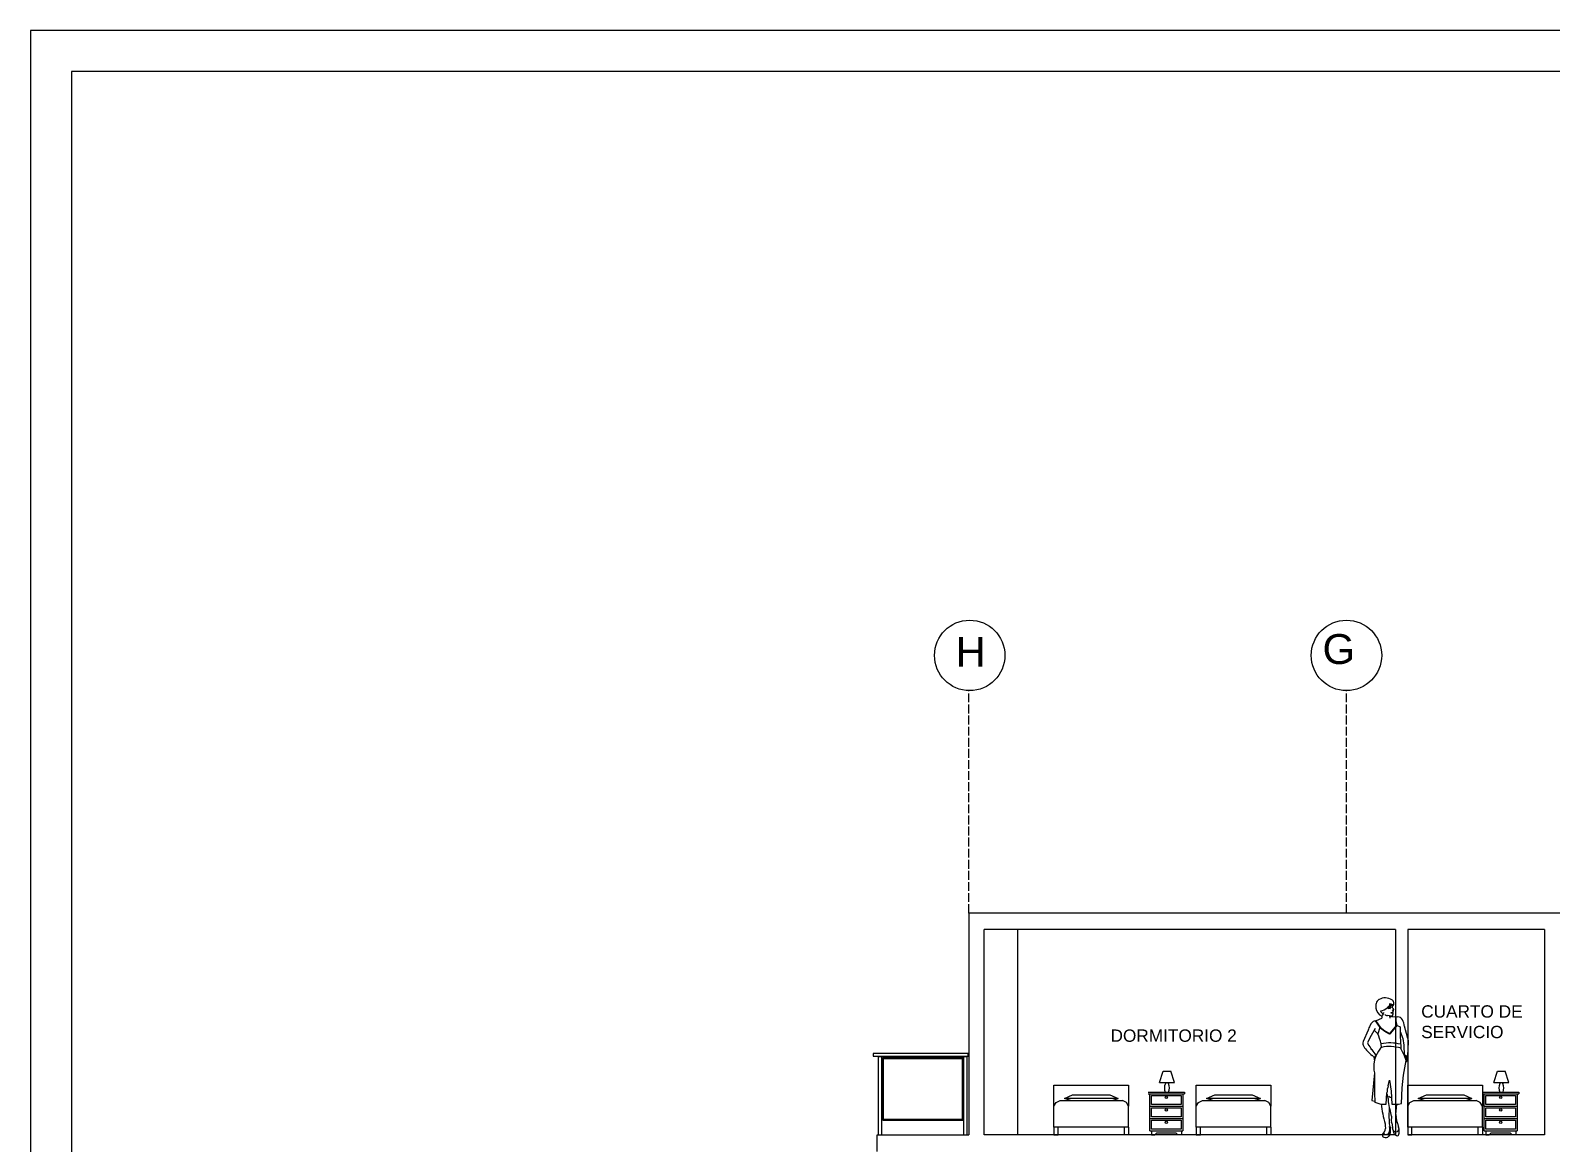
# Model space of a CAD drawing. Header units: metres. Extents: x -2 to 3328848, y -2 to 2725060.
# Drawn here: x 1663573.2 to 1663758.2, y 1363647.2 to 1363782.5 of the extents above; entities that cross this region are included whole.
import ezdxf
from ezdxf.enums import TextEntityAlignment as Align

# ---------------------------------------------------------------- set-up
doc = ezdxf.new("R2010")
doc.units = ezdxf.units.M
for name, pattern in [('0', [0]), ('ACAD_ISO02W100', [15, 12, -3]), ('DOT', [0.25, 0, -0.25])]:
    doc.linetypes.add(name, pattern=pattern)
doc.layers.get('0').update_dxf_attribs({"color": 253, "lineweight": 0})
doc.layers.add('CAJETIN', color=7, linetype='Continuous', lineweight=0, true_color=0x000000)
for name, color, linetype, lineweight in [('CORTE123', 253, 'Continuous', 0), ('EFEC', 253, 'Continuous', 0), ('L.COLUMNA', 253, 'Continuous', 0), ('letra', 253, 'DOT', 0), ('muebles', 253, 'Continuous', 0), ('ventanas', 253, 'Continuous', 30)]:
    doc.layers.add(name, color=color, linetype=linetype, lineweight=lineweight)
doc.styles.get("Standard").update_dxf_attribs({"font": 'arial.ttf'})

# ---------------------------------------------------------------- blocks, each defined once
blk = doc.blocks.new('12FBED02')
at = {"color": 0, "linetype": 'ByBlock'}
for p, q in [((0, 26), (39, 26)), ((0, 15), (0, 26)), ((39, 26), (39, 15)), ((0, 15), (1.08, 17)), ((1.08, 17), (3.25, 18)), ((3.25, 18), (35.75, 18)), ((5.42, 19), (9.75, 21)), ((33.59, 19), (5.42, 19)), ((8.67, 18), (5.42, 19)), ((9.75, 21), (29.25, 21)), ((29.25, 21), (33.59, 19)), ((30.33, 18), (33.59, 19)), ((37.92, 17), (35.75, 18)), ((39, 15), (37.92, 17)), ((0, 4), (0, 15)), ((39, 4), (39, 15)), ((0, 4), (0, 0)), ((39, 4), (0, 4)), ((0, 0), (2.17, 0)), ((2.17, 0), (2.17, 4)), ((36.84, 0), (36.84, 4)), ((39, 0), (36.84, 0)), ((39, 4), (39, 0))]:
    blk.add_line(p, q, dxfattribs=at)
blk = doc.blocks.new('PE-10')
for p, q in [((-0.046, 1.478), (-0.033, 1.492)), ((-0.033, 1.492), (-0.026, 1.498)), ((-0.032, 1.504), (-0.032, 1.514)), ((-0.031, 1.5), (-0.032, 1.504)), ((-0.026, 1.498), (-0.031, 1.5)), ((0.073, 1.479), (0.02, 1.485)), ((0.049, 1.63), (0.045, 1.599)), ((0.047, 1.482), (0.049, 1.455)), ((0.048, 1.6), (0.049, 1.63)), ((0.053, 1.569), (0.052, 1.584)), ((0.055, 1.584), (0.053, 1.569)), ((0.061, 1.517), (0.072, 1.524)), ((0.061, 1.517), (0.069, 1.517)), ((0.065, 1.604), (0.063, 1.633)), ((0.063, 1.633), (0.063, 1.604)), ((0.069, 1.517), (0.077, 1.518)), ((0.072, 1.524), (0.082, 1.528)), ((0.078, 1.605), (0.077, 1.588)), ((0.077, 1.592), (0.086, 1.59)), ((0.096, 1.565), (0.077, 1.588)), ((0.085, 1.622), (0.08, 1.604)), ((0.082, 1.604), (0.085, 1.622)), ((0.083, 1.517), (0.085, 1.518)), ((0.087, 1.529), (0.085, 1.518)), ((0.087, 1.51), (0.087, 1.504)), ((0.087, 1.504), (0.088, 1.497)), ((0.09, 1.545), (0.091, 1.55)), ((-0.213, 1.307), (-0.273, 1.17)), ((-0.177, 1.387), (-0.192, 1.36)), ((-0.127, 1.328), (-0.191, 1.212)), ((-0.126, 1.422), (-0.141, 1.417)), ((-0.14, 1.307), (-0.097, 1.264)), ((-0.126, 1.422), (-0.122, 1.425)), ((-0.126, 1.422), (-0.073, 1.339)), ((-0.122, 1.425), (-0.069, 1.342)), ((-0.121, 1.422), (-0.111, 1.424)), ((-0.111, 1.424), (-0.046, 1.452)), ((-0.073, 1.339), (-0.097, 1.264)), ((-0.073, 1.339), (-0.012, 1.296)), ((-0.069, 1.342), (-0.01, 1.301)), ((-0.046, 1.478), (-0.046, 1.452)), ((-0.012, 1.296), (0.04, 1.266)), ((-0.01, 1.301), (0.042, 1.27)), ((0.048, 1.477), (0.072, 1.473)), ((0.059, 1.275), (0.135, 1.368)), ((0.063, 1.272), (0.14, 1.366)), ((0.072, 1.473), (0.148, 1.47)), ((0.124, 1.418), (0.122, 1.471)), ((0.135, 1.368), (0.124, 1.418)), ((0.129, 1.419), (0.127, 1.471)), ((0.14, 1.366), (0.129, 1.419)), ((0.14, 1.366), (0.177, 1.348)), ((0.237, 1.314), (0.261, 1.226)), ((-0.191, 1.212), (-0.215, 1.17)), ((-0.051, 1.097), (-0.056, 1.142)), ((0.177, 1.289), (0.209, 1.206)), ((0.209, 1.206), (0.222, 1.123)), ((0.222, 1.123), (0.227, 1.004)), ((0.261, 1.226), (0.266, 1.213)), ((0.209, 1.036), (0.186, 1.085)), ((0.231, 0.995), (0.209, 1.036)), ((0.216, 0.758), (0.248, 0.938)), ((0.248, 0.938), (0.231, 0.995)), ((-0.136, 0.787), (-0.168, 0.452)), ((-0.136, 0.787), (-0.136, 0.62)), ((0.201, 0.607), (0.216, 0.758)), ((-0.136, 0.62), (-0.136, 0.586)), ((0.047, 0.7), (0.066, 0.565)), ((0.066, 0.565), (0.073, 0.407)), ((0.191, 0.414), (0.201, 0.607)), ((-0.168, 0.452), (-0.131, 0.444)), ((-0.13, 0.429), (-0.097, 0.418)), ((0.006, 0.405), (0.015, 0.544)), ((0.014, 0.532), (0.029, 0.473)), ((0.029, 0.473), (0.032, 0.437)), ((0.073, 0.407), (0.098, 0.406)), ((0.098, 0.406), (0.157, 0.407)), ((0.124, 0.281), (0.135, 0.407)), ((0.157, 0.407), (0.191, 0.414)), ((0.071, 0.242), (0.068, 0.218)), ((0.07, 0.26), (0.071, 0.242)), ((-0.037, 0.036), (-0.037, 0.015)), ((-0.008, 0.168), (-0.008, 0.144)), ((-0.008, 0.144), (-0.002, 0.111)), ((0.026, 0.007), (0.044, 0.016)), ((0.044, 0.167), (0.049, 0.133)), ((0.044, 0.016), (0.045, 0.048)), ((0.052, 0.029), (0.044, 0.021)), ((0.045, 0.048), (0.056, 0.074)), ((0.049, 0.133), (0.057, 0.113)), ((0.056, 0.074), (0.052, 0.029))]:
    blk.add_line(p, q)
for centre, radius, start, end in [((-0.045, 1.618), 0.0731, 117.6408, 169.0521), ((-0.006, 1.543), 0.157, 58.5116, 117.6408), ((0.05, 1.634), 0.0508, 322.3779, 58.5116), ((0.08, 1.594), 0.2, 169.0521, 184.9196), ((-0.003, 1.587), 0.117, 185.2573, 248.5867), ((-0.074, 1.679), 0.137, 273.8558, 315.0455), ((-0.029, 1.549), 0.036, 189.9282, 268.6777), ((-0.03, 1.52), 0.00659, 268.6777, 14.4466), ((0.027, 1.541), 0.0561, 226.0993, 263.0936), ((0.062, 1.538), 0.0546, 87.3799, 139.3681), ((0.075, 1.531), 0.0739, 113.625, 135.0455), ((0.062, 1.538), 0.0474, 87.3799, 139.3681), ((0.04, 1.526), 0.0444, 72.8213, 108.0508), ((0.075, 1.531), 0.0739, 99.3937, 111.0784), ((0.075, 1.531), 0.0739, 85.6198, 97.4573), ((0.074, 1.493), 0.0144, 263.6309, 14.7536), ((0.079, 1.493), 0.0249, 80.7394, 94.6826), ((0.094, 1.523), 0.0276, 94.813, 124.66), ((0.075, 1.531), 0.0739, 77.8885, 84.0746), ((0.086, 1.52), 0.00908, 79.9015, 113.3543), ((0.084, 1.515), 0.00532, 253.8265, 299.5837), ((0.087, 1.515), 0.00318, 13.7186, 113.1839), ((0.088, 1.532), 0.00373, 259.9015, 351.7352), ((0.084, 1.515), 0.00556, 299.5837, 13.7186), ((0.096, 1.542), 0.00665, 153.4251, 210.9002), ((0.081, 1.533), 0.0101, 351.7352, 30.9002), ((0.091, 1.558), 0.00793, 274.813, 351.5979), ((0.09, 1.558), 0.00892, 351.5979, 46.7853), ((0.013, 1.248), 0.233, 151.4233, 165.3444), ((-0.121, 1.357), 0.0632, 108.6471, 151.3733), ((0.145, 1.403), 0.0674, 27.4487, 87.7883), ((3.774, 1.344), 3.598, 179.9363, 184.1184), ((0.016, 1.336), 0.212, 4.5594, 27.4487), ((0.363, 1.363), 0.135, 184.5594, 201.4476), ((-0.217, 1.145), 0.0615, 156.1697, 215.5506), ((-0.189, 1.155), 0.0304, 149.964, 219.3134), ((-0.488, 0.91), 0.356, 26.6011, 39.3134), ((-0.753, 0.975), 0.717, 13.4873, 23.7696), ((0.051, 0.603), 0.549, 76.0966, 101.187), ((0.049, 1.281), 0.0173, 239.4386, 329.7542), ((0.049, 1.281), 0.0123, 239.4386, 331.3849), ((0.12, 1.152), 0.159, 356.062, 22.7221), ((-17.979, 2.384), 18.299, 355.5848, 356.1071), ((0.225, 1.461), 0.605, 215.5506, 229.9087), ((-0.015, 1.147), 0.172, 206.6011, 235.2749), ((-0.253, 0.893), 0.139, 35.0506, 49.9087), ((0.191, 0.863), 0.336, 145.6627, 193.028), ((-0.088, 0.958), 0.0537, 117.7833, 204.6364), ((-0.088, 0.958), 0.0472, 129.3904, 193.0293), ((0.052, 0.979), 0.157, 131.222, 152.0982), ((0.047, 0.648), 0.46, 72.311, 102.291), ((0.225, 0.959), 0.0441, 297.0508, 87.5781), ((0.225, 0.959), 0.0374, 305.3485, 81.1942), ((0.225, 0.959), 0.0285, 320.829, 71.6689), ((1.83, 0.586), 1.967, 180, 184.5845), ((0.419, 0.519), 0.405, 163.8566, 176.389), ((-0.683, 0.838), 0.743, 343.8566, 349.2926), ((-0.002, 0.732), 0.327, 253.2129, 271.517), ((1.909, 0.671), 1.982, 187.6067, 194.7089), ((0.462, 0.475), 0.432, 185.0832, 197.9258), ((0.061, 0.515), 0.0246, 196.6678, 288.6567), ((1.247, 0.268), 1.207, 175.2518, 184.7769), ((-0.426, 0.188), 0.502, 8.2923, 17.9258), ((0.123, 0.209), 0.0563, 171.0788, 202.964), ((-0.001, 0.156), 0.0789, 6.919, 22.964), ((0.162, 0.272), 0.0388, 167.249, 202.0913), ((0.054, 0.228), 0.0778, 353.481, 22.0913), ((0.177, 0.214), 0.0467, 173.481, 215.7806), ((0.1, 0.159), 0.0481, 8.7459, 35.7806), ((-0.152, 0.134), 0.151, 319.345, 351.3026), ((0, 0.054), 0.054, 226.4502, 298.6221), ((0.002, 0.065), 0.0291, 204.192, 302.621), ((-0.262, 0.519), 0.555, 300.3135, 303.06), ((-0.079, 0.107), 0.13, 336.1467, 11.5645), ((0.01, 0.095), 0.0501, 334.8524, 21.4272), ((0.544, 0.223), 0.47, 186.919, 192.4142), ((-0.014, 0.1), 0.101, 0.0014, 12.4142), ((0.125, 0.109), 0.039, 194.1847, 356.6016), ((0.175, 0.1), 0.0879, 180.0014, 230.239), ((0.145, 0.064), 0.0411, 230.239, 272.9155), ((0.146, 0.035), 0.0118, 272.9155, 339.1006), ((0.341, 0.196), 0.196, 188.7459, 200.3428), ((0.028, 0.08), 0.138, 339.1006, 20.3428)]:
    blk.add_arc(centre, radius, start, end)
blk = doc.blocks.new('*U96')
for points in [[(-594, 0), (0, 0), (0, 420), (-594, 420)], [(-589, 5), (-5, 5), (-5, 415), (-589, 415)]]:
    blk.add_lwpolyline(points, close=True)
at = {"lineweight": 30, "flags": 104}
blk.add_attdef('NOMBRE_PROYECTO', text='', height=5, dxfattribs=at).set_placement((-165, 63.27), align=Align.TOP_LEFT)
for tag, p in [('PROMOTOR', (-133.74, 41.5)), ('SITUACION', (-133.74, 34.5)), ('AUTOR', (-133.74, 27.5)), ('1/X', (-133.74, 20.5)), ('XX/XX/XXXX', (-80.02, 20.5)), ('V.X', (-25.12, 20.5)), ('NOMBRE_PLANO', (-133.74, 13.5)), ('X', (-25.12, 13.48))]:
    blk.add_attdef(tag, text='', height=3.5).set_placement(p, align=Align.MIDDLE_LEFT)

msp = doc.modelspace()

# ---------------------------------------------------------------- linework, layer by layer
for p, q in [((1663739.321, 1363673.098), (1663739.321, 1363648.098)), ((1663740.821, 1363673.098), (1663740.821, 1363648.098)), ((1663757.458, 1363673.098), (1663757.458, 1363648.098)), ((1663687.215, 1363657.617), (1663676.389, 1363657.617)), ((1663676.389, 1363648.098), (1663676.389, 1363657.617)), ((1663676.798, 1363648.098), (1663676.798, 1363657.617)), ((1663686.806, 1363648.098), (1663686.806, 1363657.617)), ((1663687.215, 1363648.098), (1663687.215, 1363657.617)), ((1663676.26, 1363646.098), (1663676.26, 1363648.098)), ((1663676.26, 1363648.098), (1663687.383, 1363648.098)), ((1663687.005, 1363648.098), (1663687.383, 1363648.098))]:
    msp.add_line(p, q)
msp.add_lwpolyline([(1663687.302, 1363658.015), (1663675.754, 1363658.015), (1663675.754, 1363657.671), (1663687.302, 1363657.671)], close=True)
at = {"ltscale": 0.2}
for centre in [(1663687.507, 1363706.462), (1663733.363, 1363706.462)]:
    msp.add_circle(centre, 4.285, dxfattribs=at)
at = {"layer": 'CAJETIN', "linetype": 'Continuous'}
for points in [[(1664167.183, 1363782.529), (1663573.183, 1363782.529), (1663573.183, 1363362.529), (1664167.183, 1363362.529)], [(1664162.183, 1363777.529), (1663578.183, 1363777.529), (1663578.183, 1363367.529), (1664162.183, 1363367.529)]]:
    msp.add_lwpolyline(points, close=True, dxfattribs=at)
at = {"layer": 'CORTE123', "ltscale": 0.004}
msp.add_line((1663687.383, 1363675.098), (1663687.383, 1363648.098), dxfattribs=at)
at = {"layer": 'CORTE123', "linetype": '0', "ltscale": 0.004}
for p, q in [((1664011.319, 1363675.098), (1663687.383, 1363675.098)), ((1663689.26, 1363648.098), (1663689.26, 1363673.098)), ((1663739.321, 1363673.098), (1663689.26, 1363673.098)), ((1663693.383, 1363648.098), (1663693.383, 1363673.098)), ((1663757.458, 1363673.098), (1663740.821, 1363673.098)), ((1663739.321, 1363648.098), (1663689.26, 1363648.098)), ((1663757.458, 1363648.098), (1663740.821, 1363648.098))]:
    msp.add_line(p, q, dxfattribs=at)
at = {"layer": 'L.COLUMNA', "linetype": 'ACAD_ISO02W100', "ltscale": 0.09}
for p, q in [((1663687.383, 1363675.098), (1663687.383, 1363702.175)), ((1663733.363, 1363675.098), (1663733.363, 1363702.175))]:
    msp.add_line(p, q, dxfattribs=at)
at = {"layer": 'muebles'}
for p, q in [((1663710.6, 1363654.491), (1663711.055, 1363655.84)), ((1663711.055, 1363655.84), (1663711.981, 1363655.84)), ((1663712.436, 1363654.491), (1663711.981, 1363655.84)), ((1663751.295, 1363654.491), (1663751.749, 1363655.84)), ((1663751.749, 1363655.84), (1663752.676, 1363655.84)), ((1663753.131, 1363654.491), (1663752.676, 1363655.84)), ((1663709.247, 1363653.292), (1663713.647, 1363653.292)), ((1663710.6, 1363654.491), (1663712.436, 1363654.491)), ((1663711.318, 1363654.491), (1663711.318, 1363654.339)), ((1663711.718, 1363654.491), (1663711.718, 1363654.339)), ((1663713.647, 1363653.292), (1663713.647, 1363653.092)), ((1663749.942, 1363653.092), (1663749.942, 1363653.292)), ((1663749.942, 1363653.292), (1663754.342, 1363653.292)), ((1663751.295, 1363654.491), (1663753.131, 1363654.491)), ((1663752.013, 1363654.491), (1663752.013, 1363654.339)), ((1663752.413, 1363654.491), (1663752.413, 1363654.339)), ((1663754.342, 1363653.292), (1663754.342, 1363653.092)), ((1663709.247, 1363653.092), (1663713.647, 1363653.092)), ((1663709.447, 1363648.598), (1663709.447, 1363653.092)), ((1663713.447, 1363653.092), (1663713.447, 1363648.598)), ((1663749.942, 1363653.092), (1663754.342, 1363653.092)), ((1663750.142, 1363648.598), (1663750.142, 1363653.092)), ((1663754.142, 1363653.092), (1663754.142, 1363648.598))]:
    msp.add_line(p, q, dxfattribs=at)
for points in [[(1663709.447, 1363651.598), (1663713.447, 1363651.598)], [(1663750.142, 1363651.598), (1663754.142, 1363651.598)], [(1663709.447, 1363650.098), (1663713.447, 1363650.098)], [(1663750.142, 1363650.098), (1663754.142, 1363650.098)], [(1663709.447, 1363648.598), (1663713.447, 1363648.598)], [(1663709.622, 1363648.598), (1663709.622, 1363648.098), (1663710.047, 1363648.098), (1663710.293, 1363648.351)], [(1663710.293, 1363648.351), (1663712.601, 1363648.351)], [(1663713.273, 1363648.598), (1663713.273, 1363648.098), (1663712.848, 1363648.098), (1663712.601, 1363648.351)], [(1663750.142, 1363648.598), (1663754.142, 1363648.598)], [(1663750.317, 1363648.598), (1663750.317, 1363648.098), (1663750.742, 1363648.098), (1663750.988, 1363648.351)], [(1663750.988, 1363648.351), (1663753.296, 1363648.351)], [(1663753.968, 1363648.598), (1663753.968, 1363648.098), (1663753.542, 1363648.098), (1663753.296, 1363648.351)]]:
    msp.add_lwpolyline(points, dxfattribs=at)
for points in [[(1663709.647, 1363651.798), (1663709.647, 1363652.898), (1663713.247, 1363652.898), (1663713.247, 1363651.798)], [(1663709.647, 1363650.298), (1663709.647, 1363651.398), (1663713.247, 1363651.398), (1663713.247, 1363650.298)], [(1663750.342, 1363651.798), (1663750.342, 1363652.898), (1663753.942, 1363652.898), (1663753.942, 1363651.798)], [(1663750.342, 1363650.298), (1663750.342, 1363651.398), (1663753.942, 1363651.398), (1663753.942, 1363650.298)], [(1663709.647, 1363648.798), (1663709.647, 1363649.898), (1663713.247, 1363649.898), (1663713.247, 1363648.798)], [(1663750.342, 1363648.798), (1663750.342, 1363649.898), (1663753.942, 1363649.898), (1663753.942, 1363648.798)]]:
    msp.add_lwpolyline(points, close=True, dxfattribs=at)
for centre in [(1663711.447, 1363652.652), (1663752.142, 1363652.652), (1663711.447, 1363651.146), (1663711.447, 1363649.648), (1663752.142, 1363651.146), (1663752.142, 1363649.648)]:
    msp.add_circle(centre, 0.141, dxfattribs=at)
for centre, start, end in [((1663712.518, 1363653.815), 156.39368, 203.37387), ((1663710.518, 1363653.815), 336.62613, 23.60632), ((1663753.213, 1363653.815), 156.39368, 203.37387), ((1663751.213, 1363653.815), 336.62613, 23.60632)]:
    msp.add_arc(centre, 1.31, start, end, dxfattribs=at)
at = {"layer": 'ventanas'}
msp.add_lwpolyline([(1663686.669, 1363657.438), (1663676.952, 1363657.438), (1663676.952, 1363649.946), (1663686.669, 1363649.946)], close=True, dxfattribs=at)

# ---------------------------------------------------------------- block references
at = {"layer": 'CAJETIN'}
msp.add_blockref('*U96', (1664167.183, 1363362.529), dxfattribs=at)
at = {"layer": 'EFEC', "xscale": 10, "yscale": 10, "zscale": 10}
msp.add_blockref('PE-10', (1663738.135, 1363647.775), dxfattribs=at)
at = {"layer": 'muebles', "xscale": 0.2328435538271344, "yscale": 0.2328435538271344, "zscale": 0.2328435538271344}
for p in [(1663697.766, 1363648.098), (1663715.084, 1363648.098), (1663740.821, 1363648.098)]:
    msp.add_blockref('12FBED02', p, dxfattribs=at)

# ---------------------------------------------------------------- texts
at = {"linetype": 'Continuous', "char_height": 1.5, "attachment_point": 1}
for s, insert in [('CUARTO DE \\PSERVICIO', (1663742.461, 1363663.875)), ('DORMITORIO 2', (1663704.647, 1363660.933))]:
    msp.add_mtext_dynamic_manual_height_columns(s, width=45.32036, gutter_width=125, heights=[0], dxfattribs=dict(at, insert=insert))
at = {"layer": 'letra', "linetype": 'ACAD_ISO02W100', "ltscale": 0.009}
for s, p in [('H', (1663685.789, 1363705.075)), ('G', (1663730.45, 1363705.413))]:
    msp.add_text(s, height=3.64, dxfattribs=at).set_placement(p)

doc.saveas('drawing.dxf')
